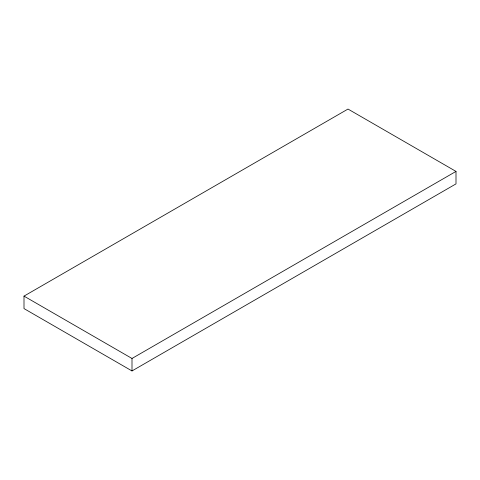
<?xml version="1.0" encoding="UTF-8"?>
<svg xmlns="http://www.w3.org/2000/svg" width="480" height="480" viewBox="0 0 480 480"><rect width="100%" height="100%" fill="white"/><g stroke="black" fill="none" stroke-linecap="round" stroke-linejoin="round"><path stroke-width="0.72" d="M24 296.118L348 109.056L456 171.414L456 183.882L132 370.944L24 308.586L24 296.118L132 358.47L456 171.414M132 358.47L132 370.944"/></g></svg>
